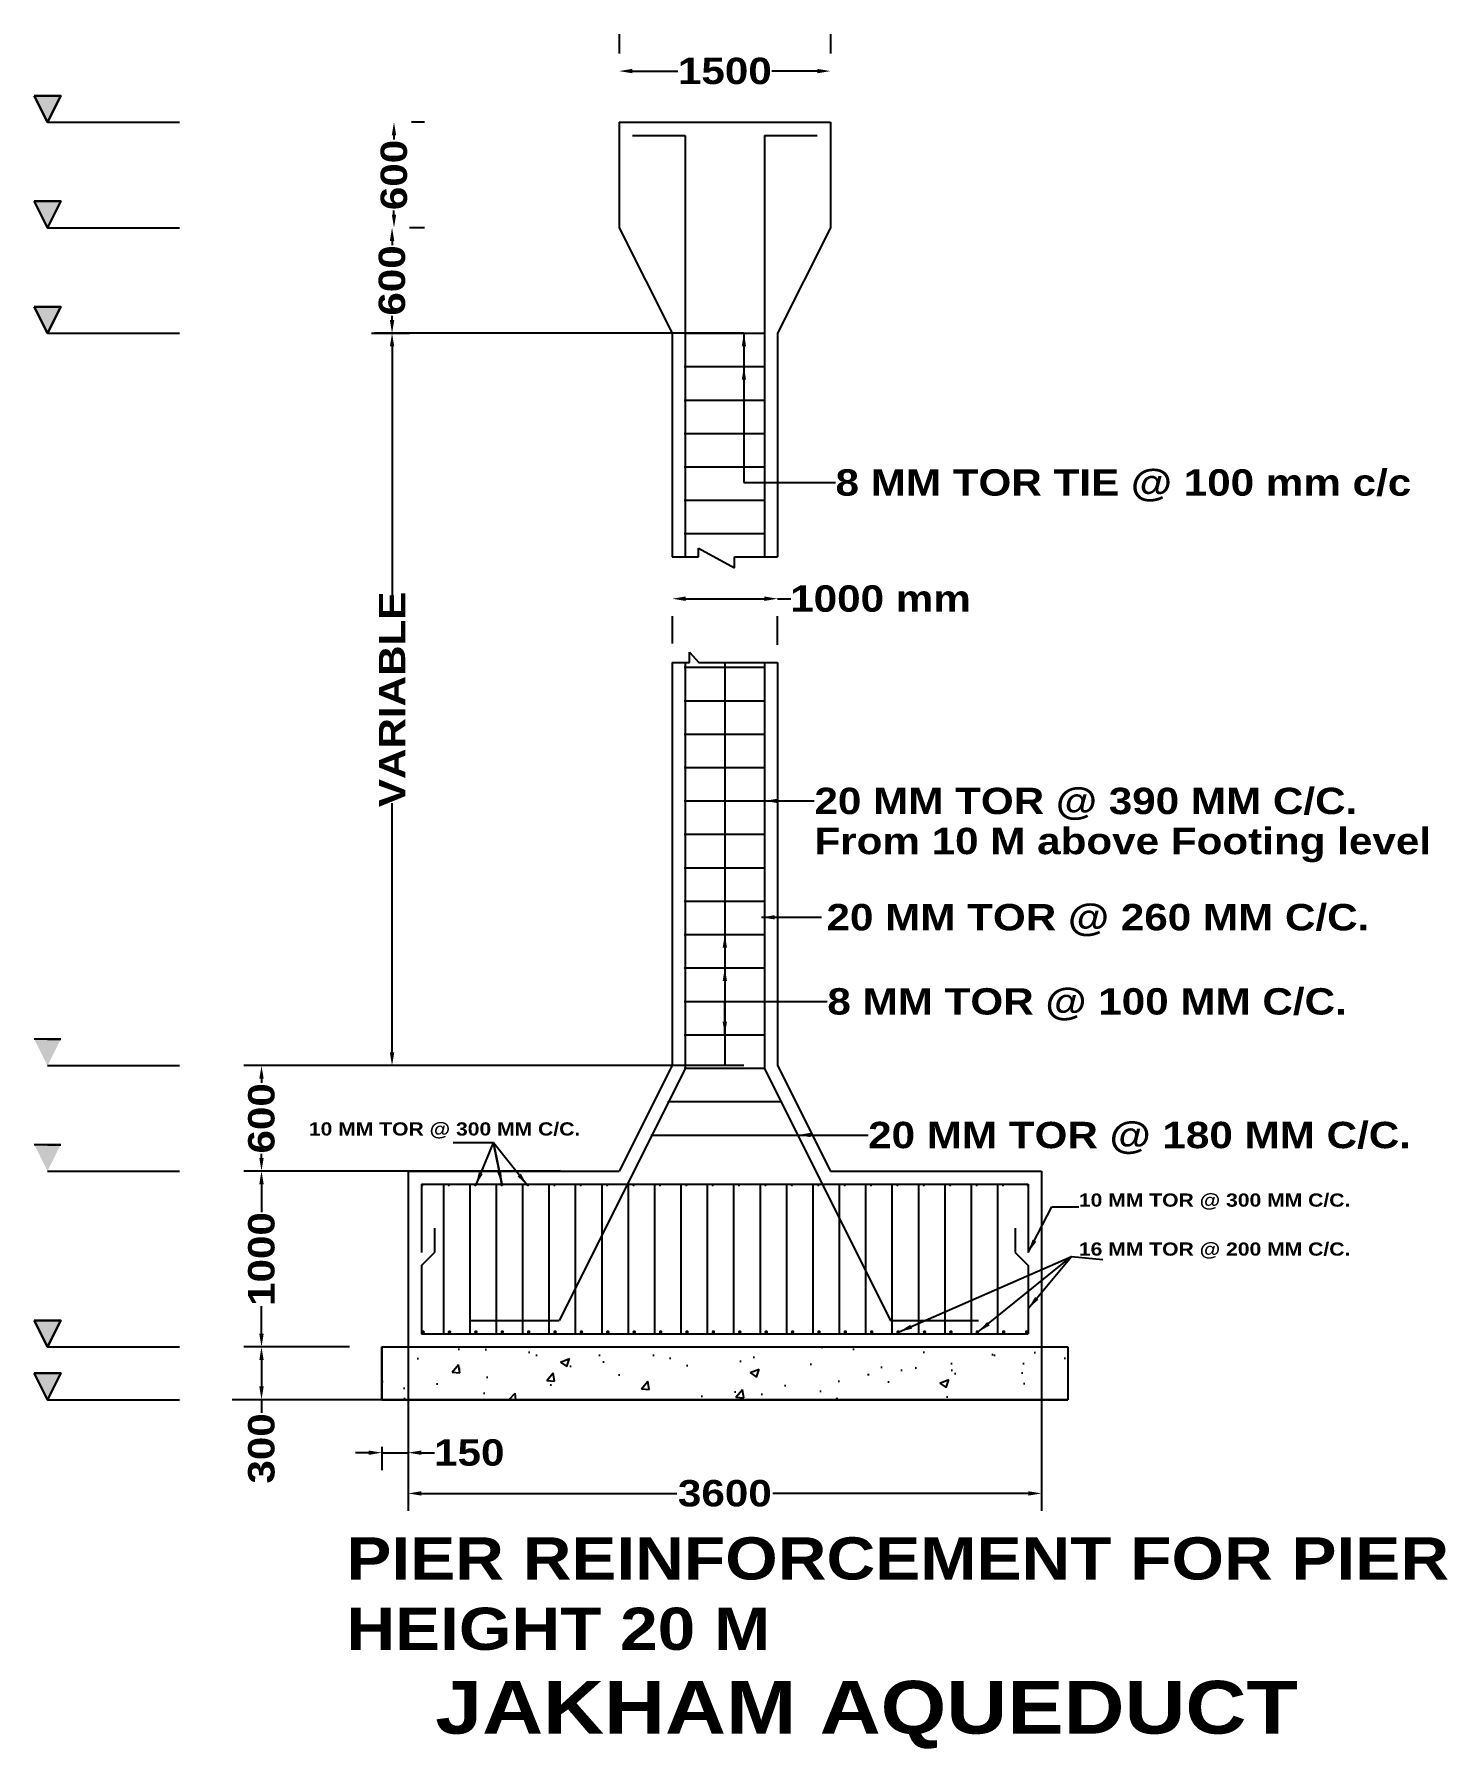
# Model space of a CAD drawing. Header units: millimetres. Extents: x 5226 to 13260, y -8911 to 839.
import ezdxf

# ---------------------------------------------------------------- set-up
doc = ezdxf.new("R2010")
doc.units = ezdxf.units.MM
doc.header["$MEASUREMENT"] = 0
doc.styles.get("Standard").update_dxf_attribs({"font": 'ariblk.TTF'})
doc.dimstyles.new('ISO-25', dxfattribs={"dimtxt": 150, "dimasz": 75, "dimexe": 100, "dimexo": 500, "dimtad": 0, "dimtxsty": 'Standard', "dimcen": 75, "dimadec": 0, "dimazin": 0, "dimtfac": 1, "dimtmove": 0, "dimatfit": 2, "dimfxl": 0, "dimarcsym": 0})
pattern_1 = [(90, (0, -600), (-3, 3), [3, -3]), (90, (0.5, -600), (-3, 3), [3, -3]), (90, (1, -600), (-3, 3), [3, -3]), (90, (1.5, -600), (-3, 3), [3, -3]), (90, (2, -600), (-3, 3), [3, -3]), (90, (2.5, -600), (-3, 3), [3, -3]), (90, (3, -600), (-3, 3), [3, -3]), (0, (0, -597), (3, -3), [3, -3]), (0, (0, -596.5), (3, -3), [3, -3]), (0, (0, -596), (3, -3), [3, -3]), (0, (0, -595.5), (3, -3), [3, -3]), (0, (0, -595), (3, -3), [3, -3]), (0, (0, -594.5), (3, -3), [3, -3]), (0, (0, -594), (3, -3), [3, -3])]
pattern_2 = [(90, (0, -1200), (-3, 3), [3, -3]), (90, (0.5, -1200), (-3, 3), [3, -3]), (90, (1, -1200), (-3, 3), [3, -3]), (90, (1.5, -1200), (-3, 3), [3, -3]), (90, (2, -1200), (-3, 3), [3, -3]), (90, (2.5, -1200), (-3, 3), [3, -3]), (90, (3, -1200), (-3, 3), [3, -3]), (0, (0, -1197), (3, -3), [3, -3]), (0, (0, -1196.5), (3, -3), [3, -3]), (0, (0, -1196), (3, -3), [3, -3]), (0, (0, -1195.5), (3, -3), [3, -3]), (0, (0, -1195), (3, -3), [3, -3]), (0, (0, -1194.5), (3, -3), [3, -3]), (0, (0, -1194), (3, -3), [3, -3])]
pattern_3 = [(90, (-9e-13, -7265.2818), (-3, 3), [3, -3]), (90, (0.5, -7265.2818), (-3, 3), [3, -3]), (90, (1, -7265.2818), (-3, 3), [3, -3]), (90, (1.5, -7265.2818), (-3, 3), [3, -3]), (90, (2, -7265.2818), (-3, 3), [3, -3]), (90, (2.5, -7265.2818), (-3, 3), [3, -3]), (90, (3, -7265.2818), (-3, 3), [3, -3]), (0, (-9e-13, -7262.2818), (3, -3), [3, -3]), (0, (-9e-13, -7261.7818), (3, -3), [3, -3]), (0, (-9e-13, -7261.2818), (3, -3), [3, -3]), (0, (-9e-13, -7260.7818), (3, -3), [3, -3]), (0, (-9e-13, -7260.2818), (3, -3), [3, -3]), (0, (-9e-13, -7259.7818), (3, -3), [3, -3]), (0, (-9e-13, -7259.2818), (3, -3), [3, -3])]
pattern_4 = [(90, (-9e-13, -6965.2818), (-3, 3), [3, -3]), (90, (0.5, -6965.2818), (-3, 3), [3, -3]), (90, (1, -6965.2818), (-3, 3), [3, -3]), (90, (1.5, -6965.2818), (-3, 3), [3, -3]), (90, (2, -6965.2818), (-3, 3), [3, -3]), (90, (2.5, -6965.2818), (-3, 3), [3, -3]), (90, (3, -6965.2818), (-3, 3), [3, -3]), (0, (-9e-13, -6962.2818), (3, -3), [3, -3]), (0, (-9e-13, -6961.7818), (3, -3), [3, -3]), (0, (-9e-13, -6961.2818), (3, -3), [3, -3]), (0, (-9e-13, -6960.7818), (3, -3), [3, -3]), (0, (-9e-13, -6960.2818), (3, -3), [3, -3]), (0, (-9e-13, -6959.7818), (3, -3), [3, -3]), (0, (-9e-13, -6959.2818), (3, -3), [3, -3])]

# ---------------------------------------------------------------- blocks, each defined once
blk = doc.blocks.new('*D1')
at = {"color": 0, "linetype": 'ByBlock', "lineweight": -2}
for p, q in [((7443.2, 339), (7370.3, 339)), ((7270.3, 264), (7270.3, 240.6)), ((7270.3, -186), (7270.3, -162.5)), ((7443.2, -261), (7370.3, -261))]:
    blk.add_line(p, q, dxfattribs=at)
at = {"color": 0, "linetype": 'ByBlock', "lineweight": 0}
for points in [[(7257.8, 264), (7282.8, 264), (7270.3, 339)], [(7257.8, -186), (7282.8, -186), (7270.3, -261)]]:
    blk.add_solid(points, dxfattribs=at)
at = {"layer": 'Defpoints', "color": 0, "linetype": 'ByBlock', "lineweight": 0}
for p in [(6943.2, 339), (6943.2, -261), (7270.3, -261)]:
    blk.add_point(p, dxfattribs=at)
at = {"color": 0, "linetype": 'ByBlock', "lineweight": 25, "insert": (7270.3, 39), "char_height": 150, "attachment_point": 5, "rotation": 90}
blk.add_mtext('600', dxfattribs=at)
blk = doc.blocks.new('*D2')
at = {"color": 0, "linetype": 'ByBlock', "lineweight": -2}
for p, q in [((8550.9, 839), (8550.9, 729.8)), ((9750.9, 839), (9750.9, 729.8)), ((8625.9, 629.8), (8883.6, 629.8)), ((9675.9, 629.8), (9418.2, 629.8))]:
    blk.add_line(p, q, dxfattribs=at)
at = {"color": 0, "linetype": 'ByBlock', "lineweight": 0}
for points in [[(8625.9, 642.3), (8625.9, 617.3), (8550.9, 629.8)], [(9675.9, 642.3), (9675.9, 617.3), (9750.9, 629.8)]]:
    blk.add_solid(points, dxfattribs=at)
at = {"layer": 'Defpoints', "color": 0, "linetype": 'ByBlock', "lineweight": 0}
for p in [(9750.9, 629.8), (8550.9, 339), (9750.9, 339)]:
    blk.add_point(p, dxfattribs=at)
at = {"color": 0, "linetype": 'ByBlock', "lineweight": 25, "insert": (9150.9, 629.8), "char_height": 150, "attachment_point": 5}
blk.add_mtext('1500', dxfattribs=at)
blk = doc.blocks.new('*D3')
at = {"color": 0, "linetype": 'ByBlock', "lineweight": -2}
for p, q in [((7443.2, -261), (7359.3, -261)), ((7259.3, -336), (7259.3, -359.4)), ((7259.3, -786), (7259.3, -762.5)), ((7143.2, -861), (7359.3, -861))]:
    blk.add_line(p, q, dxfattribs=at)
at = {"color": 0, "linetype": 'ByBlock', "lineweight": 0}
for points in [[(7246.8, -336), (7271.8, -336), (7259.3, -261)], [(7246.8, -786), (7271.8, -786), (7259.3, -861)]]:
    blk.add_solid(points, dxfattribs=at)
at = {"layer": 'Defpoints', "color": 0, "linetype": 'ByBlock', "lineweight": 0}
for p in [(6943.2, -261), (6643.2, -861), (7259.3, -861)]:
    blk.add_point(p, dxfattribs=at)
at = {"color": 0, "linetype": 'ByBlock', "lineweight": 25, "insert": (7259.3, -561), "char_height": 150, "attachment_point": 5, "rotation": 90}
blk.add_mtext('600', dxfattribs=at)
blk = doc.blocks.new('*D4')
at = {"color": 0, "linetype": 'ByBlock', "lineweight": -2}
for p, q in [((9259.3, -861), (7159.3, -861)), ((7259.3, -936), (7259.3, -2354.3)), ((7259.3, -4951.2), (7259.3, -3532.9)), ((9259.3, -5026.2), (7159.3, -5026.2))]:
    blk.add_line(p, q, dxfattribs=at)
at = {"color": 0, "linetype": 'ByBlock', "lineweight": 0}
for points in [[(7246.8, -936), (7271.8, -936), (7259.3, -861)], [(7246.8, -4951.2), (7271.8, -4951.2), (7259.3, -5026.2)]]:
    blk.add_solid(points, dxfattribs=at)
at = {"layer": 'Defpoints', "color": 0, "linetype": 'ByBlock', "lineweight": 0}
for p in [(9759.3, -861), (7259.3, -5026.2), (9759.3, -5026.2)]:
    blk.add_point(p, dxfattribs=at)
at = {"color": 0, "linetype": 'ByBlock', "lineweight": 25, "insert": (7259.3, -2943.6), "char_height": 150, "attachment_point": 5, "rotation": 90}
blk.add_mtext('VARIABLE', dxfattribs=at)
blk = doc.blocks.new('*D5')
at = {"color": 0, "linetype": 'ByBlock', "lineweight": -2}
for p, q in [((8517.2, -5026.2), (6417.2, -5026.2)), ((6517.2, -5101.2), (6517.2, -5124.7)), ((6517.2, -5551.2), (6517.2, -5527.8)), ((8217.2, -5626.2), (6417.2, -5626.2))]:
    blk.add_line(p, q, dxfattribs=at)
at = {"color": 0, "linetype": 'ByBlock', "lineweight": 0}
for points in [[(6504.7, -5101.2), (6529.7, -5101.2), (6517.2, -5026.2)], [(6504.7, -5551.2), (6529.7, -5551.2), (6517.2, -5626.2)]]:
    blk.add_solid(points, dxfattribs=at)
at = {"layer": 'Defpoints', "color": 0, "linetype": 'ByBlock', "lineweight": 0}
for p in [(9017.2, -5026.2), (6517.2, -5626.2), (8717.2, -5626.2)]:
    blk.add_point(p, dxfattribs=at)
at = {"color": 0, "linetype": 'ByBlock', "lineweight": 25, "insert": (6517.2, -5326.2), "char_height": 150, "attachment_point": 5, "rotation": 90}
blk.add_mtext('600', dxfattribs=at)
blk = doc.blocks.new('*D6')
at = {"color": 0, "linetype": 'ByBlock', "lineweight": -2}
for p, q in [((7017.2, -5626.2), (6417.2, -5626.2)), ((6517.2, -5701.2), (6517.2, -5858.9)), ((6517.2, -6551.2), (6517.2, -6393.6)), ((7017.2, -6626.2), (6417.2, -6626.2))]:
    blk.add_line(p, q, dxfattribs=at)
at = {"color": 0, "linetype": 'ByBlock', "lineweight": 0}
for points in [[(6504.7, -5701.2), (6529.7, -5701.2), (6517.2, -5626.2)], [(6504.7, -6551.2), (6529.7, -6551.2), (6517.2, -6626.2)]]:
    blk.add_solid(points, dxfattribs=at)
at = {"layer": 'Defpoints', "color": 0, "linetype": 'ByBlock', "lineweight": 0}
for p in [(7517.2, -5626.2), (6517.2, -6626.2), (7517.2, -6626.2)]:
    blk.add_point(p, dxfattribs=at)
at = {"color": 0, "linetype": 'ByBlock', "lineweight": 25, "insert": (6517.2, -6126.2), "char_height": 150, "attachment_point": 5, "rotation": 90}
blk.add_mtext('1000', dxfattribs=at)
blk = doc.blocks.new('*D7')
at = {"color": 0, "linetype": 'ByBlock', "lineweight": -2}
for p, q in [((6867.2, -6626.2), (6417.2, -6626.2)), ((6517.2, -6701.2), (6517.2, -6851.2)), ((6867.2, -6926.2), (6417.2, -6926.2)), ((6517.2, -6926.2), (6517.2, -7001.2))]:
    blk.add_line(p, q, dxfattribs=at)
at = {"color": 0, "linetype": 'ByBlock', "lineweight": 0}
for points in [[(6504.7, -6701.2), (6529.7, -6701.2), (6517.2, -6626.2)], [(6504.7, -6851.2), (6529.7, -6851.2), (6517.2, -6926.2)]]:
    blk.add_solid(points, dxfattribs=at)
at = {"layer": 'Defpoints', "color": 0, "linetype": 'ByBlock', "lineweight": 0}
for p in [(7367.2, -6626.2), (6517.2, -6926.2), (7367.2, -6926.2)]:
    blk.add_point(p, dxfattribs=at)
at = {"color": 0, "linetype": 'ByBlock', "lineweight": 25, "insert": (6517.2, -7203.5), "char_height": 150, "attachment_point": 5, "rotation": 90}
blk.add_mtext('300', dxfattribs=at)
blk = doc.blocks.new('*D8')
at = {"color": 0, "linetype": 'ByBlock', "lineweight": -2}
for p, q in [((7350.9, -6407.7), (7350.9, -7559.3)), ((10950.9, -6407.7), (10950.9, -7559.3)), ((7425.9, -7459.3), (8878.7, -7459.3)), ((10875.9, -7459.3), (9423.1, -7459.3))]:
    blk.add_line(p, q, dxfattribs=at)
at = {"color": 0, "linetype": 'ByBlock', "lineweight": 0}
for points in [[(7425.9, -7446.8), (7425.9, -7471.8), (7350.9, -7459.3)], [(10875.9, -7446.8), (10875.9, -7471.8), (10950.9, -7459.3)]]:
    blk.add_solid(points, dxfattribs=at)
at = {"layer": 'Defpoints', "color": 0, "linetype": 'ByBlock', "lineweight": 0}
for p in [(7350.9, -5907.7), (10950.9, -5907.7), (10950.9, -7459.3)]:
    blk.add_point(p, dxfattribs=at)
at = {"color": 0, "linetype": 'ByBlock', "lineweight": 25, "insert": (9150.9, -7459.3), "char_height": 150, "attachment_point": 5}
blk.add_mtext('3600', dxfattribs=at)
blk = doc.blocks.new('*D9')
at = {"color": 0, "linetype": 'ByBlock', "lineweight": -2}
for p, q in [((7200.9, -7194.6), (7200.9, -7327.7)), ((7350.9, -7194.6), (7350.9, -7327.7)), ((7125.9, -7227.7), (7050.9, -7227.7)), ((7200.9, -7227.7), (7350.9, -7227.7)), ((7425.9, -7227.7), (7500.9, -7227.7))]:
    blk.add_line(p, q, dxfattribs=at)
at = {"color": 0, "linetype": 'ByBlock', "lineweight": 0}
for points in [[(7125.9, -7215.2), (7125.9, -7240.2), (7200.9, -7227.7)], [(7425.9, -7215.2), (7425.9, -7240.2), (7350.9, -7227.7)]]:
    blk.add_solid(points, dxfattribs=at)
at = {"layer": 'Defpoints', "color": 0, "linetype": 'ByBlock', "lineweight": 0}
for p in [(7200.9, -6694.6), (7350.9, -6694.6), (7350.9, -7227.7)]:
    blk.add_point(p, dxfattribs=at)
at = {"color": 0, "linetype": 'ByBlock', "lineweight": 25, "insert": (7698.3, -7227.7), "char_height": 150, "attachment_point": 5}
blk.add_mtext('150', dxfattribs=at)
blk = doc.blocks.new('*D10')
at = {"color": 0, "linetype": 'ByBlock', "lineweight": -2}
for p, q in [((8927.8, -2371), (9375.9, -2371)), ((9450.9, -2371), (9525.9, -2371)), ((8852.8, -2625.2), (8852.8, -2471)), ((9450.9, -2632.8), (9450.9, -2471))]:
    blk.add_line(p, q, dxfattribs=at)
at = {"color": 0, "linetype": 'ByBlock', "lineweight": 0}
for points in [[(8927.8, -2358.5), (8927.8, -2383.5), (8852.8, -2371)], [(9375.9, -2358.5), (9375.9, -2383.5), (9450.9, -2371)]]:
    blk.add_solid(points, dxfattribs=at)
at = {"layer": 'Defpoints', "color": 0, "linetype": 'ByBlock', "lineweight": 0}
for p in [(8852.8, -2125.2), (9450.9, -2132.8), (9450.9, -2371)]:
    blk.add_point(p, dxfattribs=at)
at = {"color": 0, "linetype": 'ByBlock', "lineweight": 25, "insert": (10035.8, -2371), "char_height": 150, "attachment_point": 5}
blk.add_mtext('1000 mm', dxfattribs=at)

msp = doc.modelspace()

# ---------------------------------------------------------------- hatches: boundary and pattern name
at = {"linetype": 'ByBlock', "lineweight": 25}
h = msp.add_hatch(dxfattribs=at)
h.set_pattern_fill('AR-PARQ1', color=256, scale=0.25, style=0)
h.paths.add_polyline_path([(5300.872, 339.045), (5375.872, 489.045), (5225.872, 489.045)])
h = msp.add_hatch(dxfattribs=at)
h.set_pattern_fill('AR-PARQ1', color=256, scale=0.25, style=0)
h.set_pattern_definition(pattern_1)
h.paths.add_polyline_path([(5375.872, -110.955), (5225.872, -110.955), (5300.872, -260.955)])
h = msp.add_hatch(dxfattribs=at)
h.set_pattern_fill('AR-PARQ1', color=256, scale=0.25, style=0)
h.set_pattern_definition(pattern_1)
h.paths.add_polyline_path([(5300.872, -260.955), (5375.872, -110.955), (5225.872, -110.955)])
h = msp.add_hatch(dxfattribs=at)
h.set_pattern_fill('AR-PARQ1', color=256, scale=0.25, style=0)
h.set_pattern_definition(pattern_2)
h.paths.add_polyline_path([(5300.872, -860.955), (5375.872, -710.955), (5225.872, -710.955)])
h = msp.add_hatch(dxfattribs=at)
h.set_pattern_fill('AR-PARQ1', color=256, scale=0.25, style=0)
h.set_pattern_definition(pattern_2)
h.paths.add_polyline_path([(5375.872, -710.955), (5225.872, -710.955), (5300.872, -860.955)])
h = msp.add_hatch(dxfattribs=at)
h.set_pattern_fill('AR-PARQ1', color=256, scale=0.25, style=0)
h.set_pattern_definition([(90, (-9e-13, -5365.2818), (-3, 3), [3, -3]), (90, (0.5, -5365.2818), (-3, 3), [3, -3]), (90, (1, -5365.2818), (-3, 3), [3, -3]), (90, (1.5, -5365.2818), (-3, 3), [3, -3]), (90, (2, -5365.2818), (-3, 3), [3, -3]), (90, (2.5, -5365.2818), (-3, 3), [3, -3]), (90, (3, -5365.2818), (-3, 3), [3, -3]), (0, (-9e-13, -5362.2818), (3, -3), [3, -3]), (0, (-9e-13, -5361.7818), (3, -3), [3, -3]), (0, (-9e-13, -5361.2818), (3, -3), [3, -3]), (0, (-9e-13, -5360.7818), (3, -3), [3, -3]), (0, (-9e-13, -5360.2818), (3, -3), [3, -3]), (0, (-9e-13, -5359.7818), (3, -3), [3, -3]), (0, (-9e-13, -5359.2818), (3, -3), [3, -3])])
h.paths.add_polyline_path([(5375.872, -4876.237), (5225.872, -4876.237), (5300.872, -5026.237)])
h = msp.add_hatch(dxfattribs=at)
h.set_pattern_fill('AR-PARQ1', color=256, scale=0.25, style=0)
h.set_pattern_definition([(90, (-9e-13, -5965.2818), (-3, 3), [3, -3]), (90, (0.5, -5965.2818), (-3, 3), [3, -3]), (90, (1, -5965.2818), (-3, 3), [3, -3]), (90, (1.5, -5965.2818), (-3, 3), [3, -3]), (90, (2, -5965.2818), (-3, 3), [3, -3]), (90, (2.5, -5965.2818), (-3, 3), [3, -3]), (90, (3, -5965.2818), (-3, 3), [3, -3]), (0, (-9e-13, -5962.2818), (3, -3), [3, -3]), (0, (-9e-13, -5961.7818), (3, -3), [3, -3]), (0, (-9e-13, -5961.2818), (3, -3), [3, -3]), (0, (-9e-13, -5960.7818), (3, -3), [3, -3]), (0, (-9e-13, -5960.2818), (3, -3), [3, -3]), (0, (-9e-13, -5959.7818), (3, -3), [3, -3]), (0, (-9e-13, -5959.2818), (3, -3), [3, -3])])
h.paths.add_polyline_path([(5375.872, -5476.237), (5225.872, -5476.237), (5300.872, -5626.237)])
h = msp.add_hatch(dxfattribs=at)
h.set_pattern_fill('AR-PARQ1', color=256, scale=0.25, style=0)
h.set_pattern_definition(pattern_4)
h.paths.add_polyline_path([(5375.872, -6476.237), (5225.872, -6476.237), (5300.872, -6626.237)])
h = msp.add_hatch(dxfattribs=at)
h.set_pattern_fill('AR-PARQ1', color=256, scale=0.25, style=0)
h.set_pattern_definition(pattern_4)
h.paths.add_polyline_path([(5300.872, -6626.237), (5375.872, -6476.237), (5225.872, -6476.237)])
h = msp.add_hatch(dxfattribs=at)
h.set_pattern_fill('AR-CONC', color=256, scale=75, style=0)
h.paths.add_polyline_path([(7200.872, -6626.237), (7200.872, -6926.237), (11100.872, -6926.237), (11100.872, -6626.237)])
h = msp.add_hatch(dxfattribs=at)
h.set_pattern_fill('AR-PARQ1', color=256, scale=0.25, style=0)
h.set_pattern_definition(pattern_3)
h.paths.add_polyline_path([(5300.872, -6926.237), (5375.872, -6776.237), (5225.872, -6776.237)])
h = msp.add_hatch(dxfattribs=at)
h.set_pattern_fill('AR-PARQ1', color=256, scale=0.25, style=0)
h.set_pattern_definition(pattern_3)
h.paths.add_polyline_path([(5375.872, -6776.237), (5225.872, -6776.237), (5300.872, -6926.237)])

# ---------------------------------------------------------------- linework, layer by layer
for p, q in [((5225.872, 489.045), (5300.872, 339.045)), ((5375.872, 489.045), (5225.872, 489.045)), ((5300.872, 489.045), (5375.872, 489.045)), ((5300.872, 339.045), (5375.872, 489.045)), ((5300.872, 339.045), (6050.872, 339.045)), ((8550.872, 339.045), (8550.872, -260.955)), ((8550.872, 339.045), (9750.872, 339.045)), ((9750.872, 339.045), (9750.872, -260.955)), ((8625.872, 264.045), (8925.872, 264.045)), ((8925.872, 264.045), (8925.872, -2133.306)), ((9375.872, 264.045), (9675.872, 264.045)), ((9375.872, 264.045), (9375.872, -2133.306)), ((5225.872, -110.955), (5300.872, -260.955)), ((5375.872, -110.955), (5225.872, -110.955)), ((5300.872, -260.955), (5375.872, -110.955)), ((5300.872, -110.955), (5375.872, -110.955)), ((5300.872, -260.955), (6050.872, -260.955)), ((5300.872, -260.955), (6050.872, -260.955)), ((8550.872, -260.955), (8850.872, -860.955)), ((9750.872, -260.955), (9450.872, -860.955)), ((5375.872, -710.955), (5225.872, -710.955)), ((5225.872, -710.955), (5300.872, -860.955)), ((5300.872, -710.955), (5375.872, -710.955)), ((5300.872, -860.955), (5375.872, -710.955)), ((5300.872, -860.955), (6050.872, -860.955)), ((5300.872, -860.955), (6050.872, -860.955)), ((5300.872, -860.955), (6050.872, -860.955)), ((8850.872, -860.955), (8850.872, -2133.306)), ((8918.872, -860.955), (9382.872, -860.955)), ((9450.872, -860.955), (9450.872, -2133.306)), ((8918.872, -1050.955), (9382.872, -1050.955)), ((8918.872, -1050.955), (9382.872, -1050.955)), ((8918.872, -1240.955), (9382.872, -1240.955)), ((8918.872, -1240.955), (9382.872, -1240.955)), ((8918.872, -1430.955), (9382.872, -1430.955)), ((8918.872, -1430.955), (9382.872, -1430.955)), ((8918.872, -1620.955), (9382.872, -1620.955)), ((8918.872, -1620.955), (9382.872, -1620.955)), ((8918.872, -1810.955), (9382.872, -1810.955)), ((8918.872, -1810.955), (9382.872, -1810.955)), ((8918.872, -2000.955), (9382.872, -2000.955)), ((8918.872, -2000.955), (9382.872, -2000.955)), ((8850.872, -2133.306), (9000.554, -2133.306)), ((9000.554, -2133.306), (9000.554, -2084.196)), ((9000.554, -2084.196), (9205.043, -2195.591)), ((9205.043, -2142.546), (9205.043, -2133.306)), ((9205.043, -2133.306), (9450.872, -2133.306)), ((9205.043, -2195.591), (9205.043, -2142.546)), ((8950.096, -2733.306), (8950.096, -2675.649)), ((8950.096, -2675.649), (9002.417, -2733.999)), ((8850.872, -2733.306), (8850.872, -5026.237)), ((8850.872, -2733.306), (8950.096, -2733.306)), ((8918.872, -2760.955), (9382.872, -2760.955)), ((8918.872, -2760.955), (9382.872, -2760.955)), ((8925.872, -2733.306), (8925.872, -5043.942)), ((9002.417, -2733.999), (9450.872, -2733.999)), ((9150.872, -2733.306), (9150.872, -5026.237)), ((9375.872, -2733.999), (9375.872, -5043.942)), ((9450.872, -2733.306), (9450.872, -5026.237)), ((8918.872, -2950.955), (9382.872, -2950.955)), ((8918.872, -2950.955), (9382.872, -2950.955)), ((8918.872, -3140.955), (9382.872, -3140.955)), ((8918.872, -3140.955), (9382.872, -3140.955)), ((8918.872, -3330.955), (9382.872, -3330.955)), ((8918.872, -3330.955), (9382.872, -3330.955)), ((8918.872, -3520.955), (9382.872, -3520.955)), ((8918.872, -3520.955), (9382.872, -3520.955)), ((8918.872, -3710.955), (9382.872, -3710.955)), ((8918.872, -3710.955), (9382.872, -3710.955)), ((8918.872, -3900.955), (9382.872, -3900.955)), ((8918.872, -3900.955), (9382.872, -3900.955)), ((8918.872, -4090.955), (9382.872, -4090.955)), ((8918.872, -4090.955), (9382.872, -4090.955)), ((8918.872, -4280.955), (9382.872, -4280.955)), ((8918.872, -4280.955), (9382.872, -4280.955)), ((8918.872, -4470.955), (9382.872, -4470.955)), ((8918.872, -4470.955), (9382.872, -4470.955)), ((8918.872, -4660.955), (9382.872, -4660.955)), ((8918.872, -4660.955), (9382.872, -4660.955)), ((8918.872, -4850.955), (9382.872, -4850.955)), ((8918.872, -4850.955), (9382.872, -4850.955)), ((5375.872, -4876.237), (5225.872, -4876.237)), ((5300.872, -4876.237), (5375.872, -4876.237)), ((5300.872, -5026.237), (6050.872, -5026.237)), ((5300.872, -5026.237), (6050.872, -5026.237)), ((8925.872, -5043.942), (8209.724, -6476.237)), ((8850.872, -5026.237), (8550.872, -5626.237)), ((8918.872, -5040.955), (9382.872, -5040.955)), ((8918.872, -5040.955), (9382.872, -5040.955)), ((9375.872, -5043.942), (10092.019, -6476.237)), ((9450.872, -5026.237), (9750.872, -5626.237)), ((8827.893, -5230.955), (9469.378, -5230.955)), ((8732.893, -5420.955), (9564.378, -5420.955)), ((5375.872, -5476.237), (5225.872, -5476.237)), ((5300.872, -5476.237), (5375.872, -5476.237)), ((5300.872, -5626.237), (6050.872, -5626.237)), ((7350.872, -5626.237), (7350.872, -6626.237)), ((7350.872, -5626.237), (8550.872, -5626.237)), ((9750.872, -5626.237), (10950.872, -5626.237)), ((10950.872, -5626.237), (10950.872, -6626.237)), ((7425.872, -5701.237), (7425.872, -6088.737)), ((7425.872, -5701.237), (10875.872, -5701.237)), ((7550.872, -5701.237), (7550.872, -6551.237)), ((7700.872, -5701.237), (7700.872, -6551.237)), ((7850.872, -5701.237), (7850.872, -6551.237)), ((8000.872, -5701.237), (8000.872, -6551.237)), ((8150.872, -5701.237), (8150.872, -6551.237)), ((8300.872, -5701.237), (8300.872, -6551.237)), ((8450.872, -5701.237), (8450.872, -6551.237)), ((8600.872, -5701.237), (8600.872, -6551.237)), ((8750.872, -5701.237), (8750.872, -6551.237)), ((8900.872, -5701.237), (8900.872, -6551.237)), ((9050.872, -5701.237), (9050.872, -6551.237)), ((9200.872, -5701.237), (9200.872, -6551.237)), ((9350.872, -5701.237), (9350.872, -6551.237)), ((9500.872, -5701.237), (9500.872, -6551.237)), ((9650.872, -5701.237), (9650.872, -6551.237)), ((9800.872, -5701.237), (9800.872, -6551.237)), ((9950.872, -5701.237), (9950.872, -6551.237)), ((10100.872, -5701.237), (10100.872, -6551.237)), ((10250.872, -5701.237), (10250.872, -6551.237)), ((10400.872, -5701.237), (10400.872, -6551.237)), ((10550.872, -5701.237), (10550.872, -6551.237)), ((10700.872, -5701.237), (10700.872, -6551.237)), ((10875.872, -5701.237), (10875.872, -6088.737)), ((7500.872, -5951.237), (7500.872, -6088.737)), ((10800.872, -5951.237), (10800.872, -6088.737)), ((7425.872, -6163.737), (7500.872, -6088.737)), ((10800.872, -6088.737), (10875.872, -6163.737)), ((7425.872, -6163.737), (7425.872, -6551.237)), ((10875.872, -6163.737), (10875.872, -6551.237)), ((5225.872, -6476.237), (5300.872, -6626.237)), ((5375.872, -6476.237), (5225.872, -6476.237)), ((5300.872, -6626.237), (5375.872, -6476.237)), ((5300.872, -6476.237), (5375.872, -6476.237)), ((7709.724, -6476.237), (8209.724, -6476.237)), ((10092.019, -6476.237), (10592.019, -6476.237)), ((5300.872, -6626.237), (6050.872, -6626.237)), ((5300.872, -6626.237), (6050.872, -6626.237)), ((5300.872, -6626.237), (6050.872, -6626.237)), ((5300.872, -6626.237), (6050.872, -6626.237)), ((5300.872, -6626.237), (6050.872, -6626.237)), ((7200.872, -6626.237), (11100.872, -6626.237)), ((7200.872, -6626.237), (7200.872, -6926.237)), ((7200.872, -6926.237), (7200.872, -6626.237)), ((7200.872, -6626.237), (11100.872, -6626.237)), ((7425.872, -6551.237), (10875.872, -6551.237)), ((11100.872, -6626.237), (11100.872, -6926.237)), ((11100.872, -6626.237), (11100.872, -6926.237)), ((5225.872, -6776.237), (5300.872, -6926.237)), ((5375.872, -6776.237), (5225.872, -6776.237)), ((5300.872, -6926.237), (5375.872, -6776.237)), ((5300.872, -6776.237), (5375.872, -6776.237)), ((5300.872, -6926.237), (6050.872, -6926.237)), ((5300.872, -6926.237), (6050.872, -6926.237)), ((5300.872, -6926.237), (6050.872, -6926.237)), ((5300.872, -6926.237), (6050.872, -6926.237)), ((11100.872, -6926.237), (6350.872, -6926.237)), ((7200.872, -6926.237), (11100.872, -6926.237))]:
    msp.add_line(p, q, dxfattribs=at)
for points in [[(5225.872, 489.045), (5375.872, 489.045), (5300.872, 339.045), (5225.872, 489.045)], [(5225.872, -110.955), (5375.872, -110.955), (5300.872, -260.955), (5225.872, -110.955)], [(5225.872, -710.955), (5375.872, -710.955), (5300.872, -860.955), (5225.872, -710.955)], [(5225.872, -6476.237), (5375.872, -6476.237), (5300.872, -6626.237), (5225.872, -6476.237)], [(5225.872, -6776.237), (5375.872, -6776.237), (5300.872, -6926.237), (5225.872, -6776.237)]]:
    msp.add_lwpolyline(points, dxfattribs=at)
for points, const_width in [([(8919.872, -860.955, 1), (8923.872, -860.955, 1)], 4), ([(9377.872, -860.955, 1), (9381.872, -860.955, 1)], 4), ([(8919.872, -1050.955, 1), (8923.872, -1050.955, 1)], 4), ([(9377.872, -1050.955, 1), (9381.872, -1050.955, 1)], 4), ([(8919.872, -1240.955, 1), (8923.872, -1240.955, 1)], 4), ([(9377.872, -1240.955, 1), (9381.872, -1240.955, 1)], 4), ([(8919.872, -1430.955, 1), (8923.872, -1430.955, 1)], 4), ([(9377.872, -1430.955, 1), (9381.872, -1430.955, 1)], 4), ([(8919.872, -1620.955, 1), (8923.872, -1620.955, 1)], 4), ([(9377.872, -1620.955, 1), (9381.872, -1620.955, 1)], 4), ([(8919.872, -1810.955, 1), (8923.872, -1810.955, 1)], 4), ([(9377.872, -1810.955, 1), (9381.872, -1810.955, 1)], 4), ([(8919.872, -2000.955, 1), (8923.872, -2000.955, 1)], 4), ([(9377.872, -2000.955, 1), (9381.872, -2000.955, 1)], 4), ([(8919.872, -2760.955, 1), (8923.872, -2760.955, 1)], 4), ([(9377.872, -2760.955, 1), (9381.872, -2760.955, 1)], 4), ([(8919.872, -2950.955, 1), (8923.872, -2950.955, 1)], 4), ([(9377.872, -2950.955, 1), (9381.872, -2950.955, 1)], 4), ([(8919.872, -3140.955, 1), (8923.872, -3140.955, 1)], 4), ([(9377.872, -3140.955, 1), (9381.872, -3140.955, 1)], 4), ([(8919.872, -3330.955, 1), (8923.872, -3330.955, 1)], 4), ([(9377.872, -3330.955, 1), (9381.872, -3330.955, 1)], 4), ([(8919.872, -3520.955, 1), (8923.872, -3520.955, 1)], 4), ([(9377.872, -3520.955, 1), (9381.872, -3520.955, 1)], 4), ([(8919.872, -3710.955, 1), (8923.872, -3710.955, 1)], 4), ([(9377.872, -3710.955, 1), (9381.872, -3710.955, 1)], 4), ([(8919.872, -3900.955, 1), (8923.872, -3900.955, 1)], 4), ([(9377.872, -3900.955, 1), (9381.872, -3900.955, 1)], 4), ([(8919.872, -4090.955, 1), (8923.872, -4090.955, 1)], 4), ([(9377.872, -4090.955, 1), (9381.872, -4090.955, 1)], 4), ([(8919.872, -4280.955, 1), (8923.872, -4280.955, 1)], 4), ([(9377.872, -4280.955, 1), (9381.872, -4280.955, 1)], 4), ([(8919.872, -4470.955, 1), (8923.872, -4470.955, 1)], 4), ([(9377.872, -4470.955, 1), (9381.872, -4470.955, 1)], 4), ([(8919.872, -4660.955, 1), (8923.872, -4660.955, 1)], 4), ([(9377.872, -4660.955, 1), (9381.872, -4660.955, 1)], 4), ([(8919.872, -4850.955, 1), (8923.872, -4850.955, 1)], 4), ([(9377.872, -4850.955, 1), (9381.872, -4850.955, 1)], 4), ([(8919.872, -5040.955, 1), (8923.872, -5040.955, 1)], 4), ([(9377.872, -5040.955, 1), (9381.872, -5040.955, 1)], 4), ([(8825.893, -5230.955, 1), (8829.893, -5230.955, 1)], 4), ([(9475.85, -5230.955, -1), (9471.85, -5230.955, -1)], 4), ([(8730.893, -5420.955, 1), (8734.893, -5420.955, 1)], 4), ([(9570.85, -5420.955, -1), (9566.85, -5420.955, -1)], 4), ([(7428.872, -5707.237, 1), (7434.872, -5707.237, 1)], 6), ([(7578.872, -5707.237, 1), (7584.872, -5707.237, 1)], 6), ([(7728.872, -5707.237, 1), (7734.872, -5707.237, 1)], 6), ([(7878.872, -5707.237, 1), (7884.872, -5707.237, 1)], 6), ([(8028.872, -5707.237, 1), (8034.872, -5707.237, 1)], 6), ([(8178.872, -5707.237, 1), (8184.872, -5707.237, 1)], 6), ([(8328.872, -5707.237, 1), (8334.872, -5707.237, 1)], 6), ([(8478.872, -5707.237, 1), (8484.872, -5707.237, 1)], 6), ([(8628.872, -5707.237, 1), (8634.872, -5707.237, 1)], 6), ([(8778.872, -5707.237, 1), (8784.872, -5707.237, 1)], 6), ([(8928.872, -5707.237, 1), (8934.872, -5707.237, 1)], 6), ([(9078.872, -5707.237, 1), (9084.872, -5707.237, 1)], 6), ([(9228.872, -5707.237, 1), (9234.872, -5707.237, 1)], 6), ([(9378.872, -5707.237, 1), (9384.872, -5707.237, 1)], 6), ([(9528.872, -5707.237, 1), (9534.872, -5707.237, 1)], 6), ([(9678.872, -5707.237, 1), (9684.872, -5707.237, 1)], 6), ([(9828.872, -5707.237, 1), (9834.872, -5707.237, 1)], 6), ([(9978.872, -5707.237, 1), (9984.872, -5707.237, 1)], 6), ([(10128.872, -5707.237, 1), (10134.872, -5707.237, 1)], 6), ([(10278.872, -5707.237, 1), (10284.872, -5707.237, 1)], 6), ([(10428.872, -5707.237, 1), (10434.872, -5707.237, 1)], 6), ([(10578.872, -5707.237, 1), (10584.872, -5707.237, 1)], 6), ([(10728.872, -5707.237, 1), (10734.872, -5707.237, 1)], 6), ([(10868.633, -5707.237, 1), (10874.633, -5707.237, 1)], 6), ([(7430.872, -6541.237, 1), (7440.872, -6541.237, 1)], 10), ([(7580.872, -6541.237, 1), (7590.872, -6541.237, 1)], 10), ([(7730.872, -6541.237, 1), (7740.872, -6541.237, 1)], 10), ([(7880.872, -6541.237, 1), (7890.872, -6541.237, 1)], 10), ([(8030.872, -6541.237, 1), (8040.872, -6541.237, 1)], 10), ([(8180.872, -6541.237, 1), (8190.872, -6541.237, 1)], 10), ([(8330.872, -6541.237, 1), (8340.872, -6541.237, 1)], 10), ([(8480.872, -6541.237, 1), (8490.872, -6541.237, 1)], 10), ([(8630.872, -6541.237, 1), (8640.872, -6541.237, 1)], 10), ([(8780.872, -6541.237, 1), (8790.872, -6541.237, 1)], 10), ([(8930.872, -6541.237, 1), (8940.872, -6541.237, 1)], 10), ([(9080.872, -6541.237, 1), (9090.872, -6541.237, 1)], 10), ([(9230.872, -6541.237, 1), (9240.872, -6541.237, 1)], 10), ([(9380.872, -6541.237, 1), (9390.872, -6541.237, 1)], 10), ([(9530.872, -6541.237, 1), (9540.872, -6541.237, 1)], 10), ([(9680.872, -6541.237, 1), (9690.872, -6541.237, 1)], 10), ([(9830.872, -6541.237, 1), (9840.872, -6541.237, 1)], 10), ([(9980.872, -6541.237, 1), (9990.872, -6541.237, 1)], 10), ([(10130.872, -6541.237, 1), (10140.872, -6541.237, 1)], 10), ([(10280.872, -6541.237, 1), (10290.872, -6541.237, 1)], 10), ([(10430.872, -6541.237, 1), (10440.872, -6541.237, 1)], 10), ([(10580.872, -6541.237, 1), (10590.872, -6541.237, 1)], 10), ([(10730.872, -6541.237, 1), (10740.872, -6541.237, 1)], 10), ([(10861.769, -6541.237, 1), (10871.769, -6541.237, 1)], 10)]:
    msp.add_lwpolyline(points, format="xyb", close=True, dxfattribs=dict(at, const_width=const_width))

# ---------------------------------------------------------------- texts
at = {"linetype": 'ByBlock', "lineweight": 25, "char_height": 150, "attachment_point": 1}
for s, insert in [('8 MM TOR TIE @ 100 mm c/c', (9780.013, -1634.916)), ('20 MM TOR @ 390 MM C/C. ', (9660.159, -3445.955)), ('From 10 M above Footing level', (9660.159, -3673.951)), ('20 MM TOR @ 260 MM C/C.', (9728.631, -4107.142)), ('20 MM TOR @ 180 MM C/C.', (9965.352, -5345.955))]:
    msp.add_mtext(s, dxfattribs=dict(at, insert=insert))
at = {"linetype": 'ByBlock', "lineweight": 25}
for s, insert, char_height, width, attachment_point in [('8 MM TOR @ 100 MM C/C.', (9733.827, -4585.955), 150, 7153.5104, 1), ('10 MM TOR @ 300 MM C/C.', (8329.148, -5441.108), 75, 7153.5104, 9), ('10 MM TOR @ 300 MM C/C.', (11163.378, -5753.582), 75, 7153.5104, 1), ('16 MM TOR @ 200 MM C/C.', (11163.378, -6032.117), 75, 7153.5104, 1), ('PIER REINFORCEMENT FOR PIER HEIGHT 20 M', (6999.489, -7709.031), 240, 7153.5104, 1), ('JAKHAM AQUEDUCT', (7504.989, -8525.407), 300, 175293.6375, 1)]:
    msp.add_mtext(s, dxfattribs=dict(at, insert=insert, char_height=char_height, width=width, attachment_point=attachment_point))

# ---------------------------------------------------------------- dimensions: what is measured, and where the dimension line sits
for base, p1, p2, text, picture, middle in [((9750.872, 629.767), (8550.872, 339.045), (9750.872, 339.045), '1500', '*D2', (9150.872, 629.767)), ((9450.852, -2370.985), (8852.756, -2125.194), (9450.852, -2132.757), '1000 mm', '*D10', (10035.822, -2370.985))]:
    dim = msp.add_linear_dim(base=base, p1=p1, p2=p2, text=text, dimstyle='ISO-25', dxfattribs=at)
    dim.commit()
    dim.dimension.update_dxf_attribs({"geometry": picture, "text_midpoint": middle})
for base, p1, p2, picture, middle in [((7270.268, -260.955), (6943.171, 339.045), (6943.171, -260.955), '*D1', (7270.268, 39.045)), ((7259.311, -860.955), (6943.171, -260.955), (6643.171, -860.955), '*D3', (7259.311, -560.955)), ((6517.212, -5626.237), (9017.212, -5026.237), (8717.212, -5626.237), '*D5', (6517.212, -5326.237)), ((6517.212, -6626.237), (7517.212, -5626.237), (7517.212, -6626.237), '*D6', (6517.212, -6126.237)), ((6517.212, -6926.237), (7367.212, -6626.237), (7367.212, -6926.237), '*D7', (6517.212, -7203.533))]:
    dim = msp.add_linear_dim(base=base, p1=p1, p2=p2, angle=90, dimstyle='ISO-25', dxfattribs=at)
    dim.commit()
    dim.dimension.update_dxf_attribs({"geometry": picture, "text_midpoint": middle})
dim = msp.add_linear_dim(base=(7259.311, -5026.237), p1=(9759.311, -860.955), p2=(9759.311, -5026.237), angle=90, text='VARIABLE', dimstyle='ISO-25', dxfattribs=at)
dim.commit()
dim.dimension.update_dxf_attribs({"geometry": '*D4', "text_midpoint": (7259.311, -2943.596)})
for base, p1, p2, picture, middle in [((10950.872, -7459.252), (7350.872, -5907.696), (10950.872, -5907.696), '*D8', (9150.872, -7459.252)), ((7350.872, -7227.657), (7200.872, -6694.642), (7350.872, -6694.642), '*D9', (7698.308, -7227.657))]:
    dim = msp.add_linear_dim(base=base, p1=p1, p2=p2, dimstyle='ISO-25', dxfattribs=at)
    dim.commit()
    dim.dimension.update_dxf_attribs({"geometry": picture, "text_midpoint": middle})

# ---------------------------------------------------------------- leaders
for points in [[(9259.311, -860.955), (9259.311, -1709.916), (9779.388, -1709.916)], [(9259.311, -1050.955), (9259.311, -1100.411)], [(9150.872, -4280.955), (9150.872, -4470.955), (9150.872, -4660.955)], [(9150.872, -4470.955), (9150.872, -4660.955), (9733.202, -4660.955)], [(7734.872, -5707.237), (7835.15, -5465.96), (7606.629, -5465.96)], [(8028.872, -5707.237), (7835.15, -5465.96), (7884.872, -5707.237)], [(7883.635, -5701.237), (7835.15, -5465.96)], [(10140.872, -6541.237), (11120.657, -6112.372)], [(10590.872, -6541.237), (11120.657, -6112.372)], [(10875.872, -6407.696), (11120.657, -6112.372), (11299.564, -6128.138)]]:
    msp.add_leader(points, dimstyle='ISO-25', dxfattribs=at)
at = {"linetype": 'ByBlock', "lineweight": 25, "annotation_type": 0, "has_hookline": 1, "hookline_direction": 0}
for points, text_width in [([(9259.311, -1050.955), (9259.311, -1709.916), (9779.388, -1709.916)], 3345.02), ([(9375.872, -3520.955), (9659.534, -3520.955)], 2989.154), ([(9150.872, -4850.955), (9150.872, -4660.955), (9733.202, -4660.955)], 2977.592), ([(9564.378, -5420.955), (9964.727, -5420.955)], 2989.154), ([(10875.872, -6088.737), (11010.157, -5828.582), (11162.753, -5828.582)], 1488.796)]:
    msp.add_leader(points, dimstyle='ISO-25', dxfattribs=dict(at, text_width=text_width))
at = {"linetype": 'ByBlock', "lineweight": 25}
msp.add_leader([(9359.732, -4182.903), (9700.706, -4182.903)], dimstyle='ISO-25', override={"dimgap": 0.625, "dimtad": 0}, dxfattribs=at)

doc.saveas('drawing.dxf')
